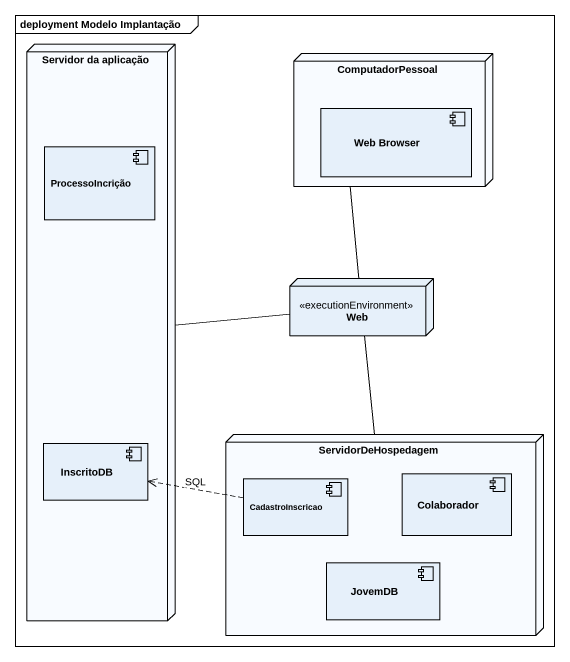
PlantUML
@startuml
mainframe deployment Modelo Implantação
node "Servidor da aplicação" as Servidor_da_aplicação {
  component ProcessoIncrição
  component InscritoDB
}
node ComputadorPessoal {
  component "Web Browser" as Web_Browser
}
node Web <<executionEnvironment>>
node ServidorDeHospedagem {
  component CadastroInscricao
  component Colaborador
  component JovemDB
}
Servidor_da_aplicação -right- Web
ComputadorPessoal -- Web
ServidorDeHospedagem -up- Web
CadastroInscricao .left.> InscritoDB : SQL
@enduml
